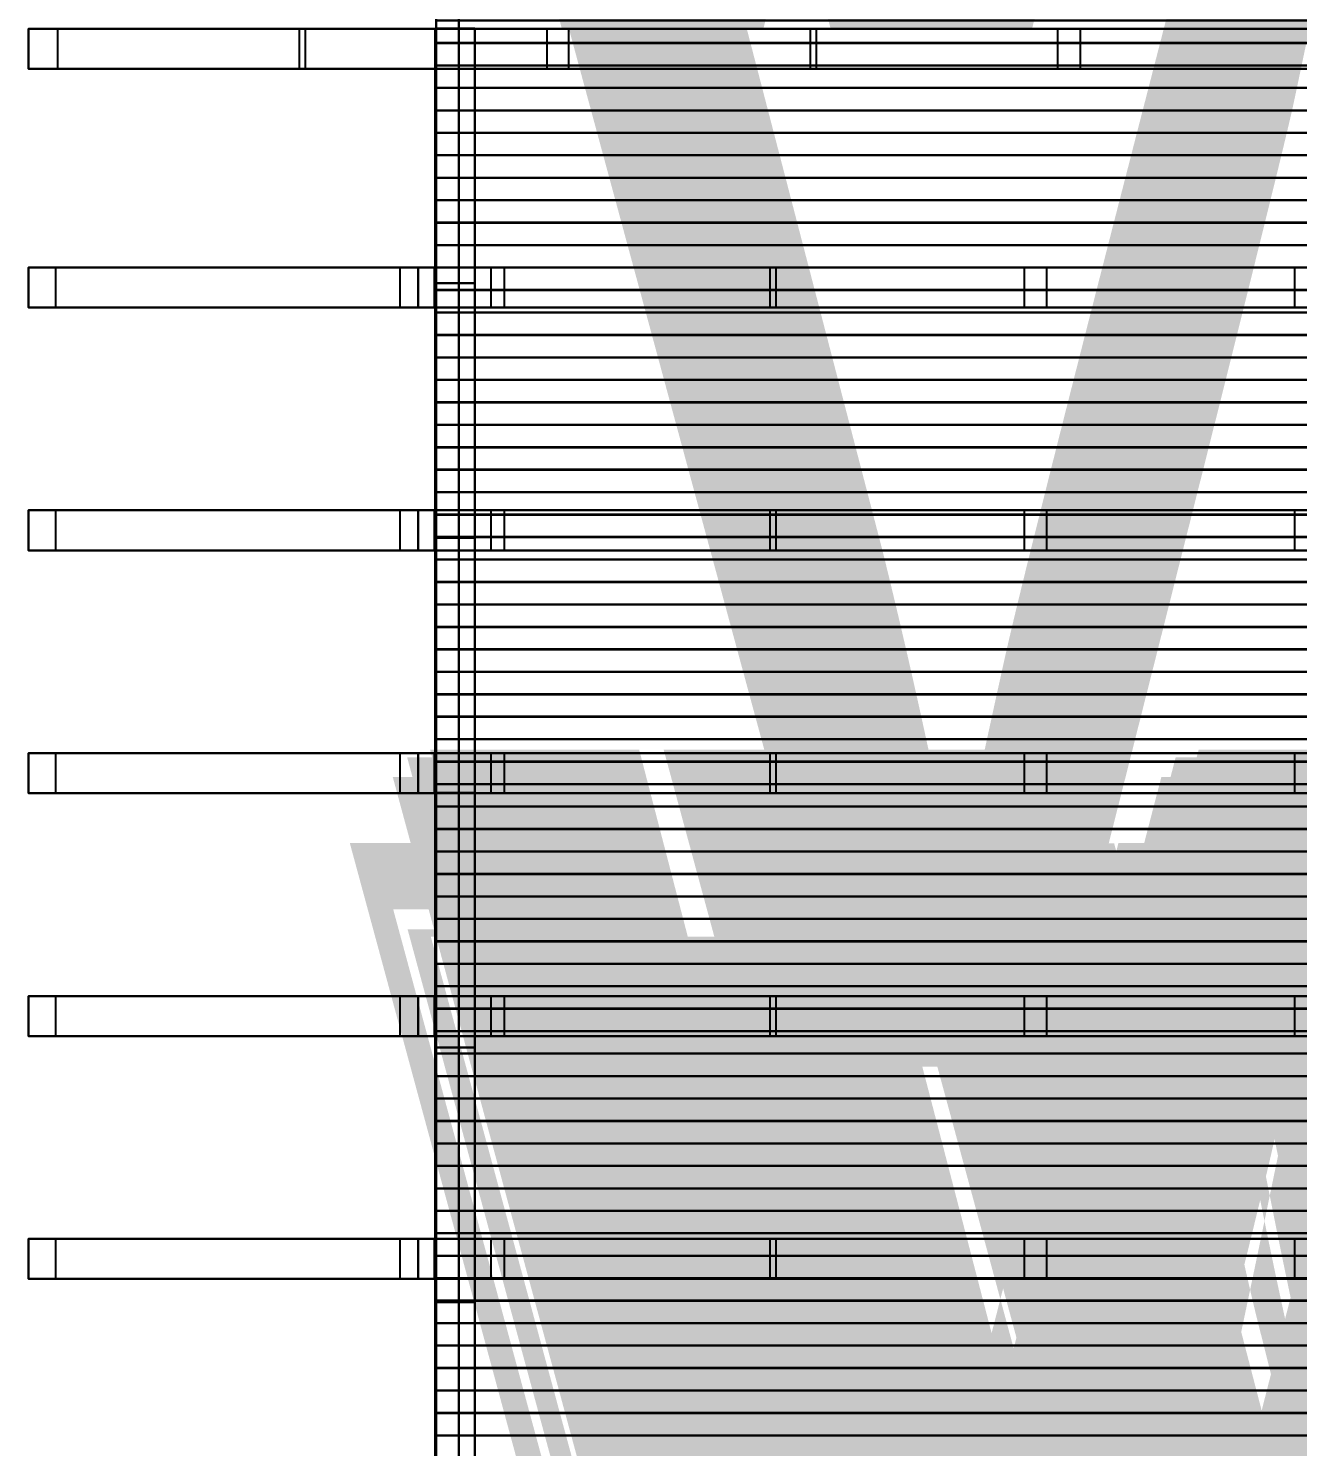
# Model space of a CAD drawing. Header units: inches. Extents: x 121 to 1265, y -33 to 627.
# Drawn here: x 200.5 to 312.8, y 93.7 to 219.2 of the extents above; entities that cross this region are included whole.
import ezdxf

# ---------------------------------------------------------------- set-up
doc = ezdxf.new("R2010")
doc.units = ezdxf.units.IN
doc.header["$MEASUREMENT"] = 0
for name, color, linetype in [('n1', 9, 'CONTINUOUS'), ('n5', 9, 'CONTINUOUS'), ('RT1', 7, 'CONTINUOUS'), ('W1', 5, 'CONTINUOUS')]:
    doc.layers.add(name, color=color, linetype=linetype)

msp = doc.modelspace()

# ---------------------------------------------------------------- linework, layer by layer
at = {"layer": 'n1'}
for points in [[(240.03, 219.17, 104), (240.03, 38.92, 104), (236.53, 38.92, 104), (236.53, 219.17, 104)], [(236.53, 38.92, 114), (236.53, 219.17, 114), (236.53, 219.17, 104), (236.53, 38.92, 104)], [(240.03, 38.92, 114), (240.03, 219.17, 114), (236.53, 219.17, 114), (236.53, 38.92, 114)], [(236.53, 219.17, 104), (236.53, 38.92, 104), (236.53, 38.92, 114), (236.53, 219.17, 114)], [(240.03, 219.17, 114), (240.03, 219.17, 104), (236.53, 219.17, 104), (236.53, 219.17, 114)], [(236.53, 209.17, 104), (236.53, 209.17, 114), (236.53, 219.17, 114), (236.53, 219.17, 104)], [(240.03, 219.17, 114), (240.03, 38.92, 114), (240.03, 38.92, 104), (240.03, 219.17, 104)], [(240.03, 38.92, 104), (240.03, 219.17, 104), (240.03, 219.17, 114), (240.03, 38.92, 114)], [(240.03, 209.17, 114), (240.03, 209.17, 104), (240.03, 219.17, 104), (240.03, 219.17, 114)]]:
    msp.add_3dface(points, dxfattribs=at)
at = {"layer": 'n5'}
for points in [[(236.62, 315.27, -6), (236.62, 39.04, -6), (236.62, 39.04), (236.62, 315.27)], [(238.62, 315.27, -6), (238.62, 39.04, -6), (236.62, 39.04, -6), (236.62, 315.27, -6)], [(238.62, 39.04), (238.62, 315.27), (236.62, 315.27), (236.62, 39.04)], [(407.22, 217.88, -6), (236.62, 217.88, -6), (236.62, 219.88, -6), (407.22, 219.88, -6)], [(236.62, 217.88), (407.22, 217.88), (407.22, 219.88), (236.62, 219.88)], [(407.22, 217.9, -6), (236.62, 217.9, -6), (236.62, 217.9), (407.22, 217.9)], [(407.22, 215.9, -6), (236.62, 215.9, -6), (236.62, 217.9, -6), (407.22, 217.9, -6)], [(236.62, 215.9), (407.22, 215.9), (407.22, 217.9), (236.62, 217.9)], [(407.22, 215.91, -6), (236.62, 215.91, -6), (236.62, 215.91), (407.22, 215.91)], [(407.22, 213.91, -6), (236.62, 213.91, -6), (236.62, 215.91, -6), (407.22, 215.91, -6)], [(236.62, 213.91), (407.22, 213.91), (407.22, 215.91), (236.62, 215.91)], [(407.22, 213.92, -6), (236.62, 213.92, -6), (236.62, 213.92), (407.22, 213.92)], [(407.22, 211.92, -6), (236.62, 211.92, -6), (236.62, 213.92, -6), (407.22, 213.92, -6)], [(236.62, 211.92), (407.22, 211.92), (407.22, 213.92), (236.62, 213.92)], [(407.22, 211.93, -6), (236.62, 211.93, -6), (236.62, 211.93), (407.22, 211.93)], [(407.22, 209.93, -6), (236.62, 209.93, -6), (236.62, 211.93, -6), (407.22, 211.93, -6)], [(236.62, 209.93), (407.22, 209.93), (407.22, 211.93), (236.62, 211.93)], [(407.22, 209.95, -6), (236.62, 209.95, -6), (236.62, 209.95), (407.22, 209.95)], [(407.22, 207.95, -6), (236.62, 207.95, -6), (236.62, 209.95, -6), (407.22, 209.95, -6)], [(236.62, 207.95), (407.22, 207.95), (407.22, 209.95), (236.62, 209.95)], [(407.22, 207.96, -6), (236.62, 207.96, -6), (236.62, 207.96), (407.22, 207.96)], [(407.22, 205.96, -6), (236.62, 205.96, -6), (236.62, 207.96, -6), (407.22, 207.96, -6)], [(236.62, 205.96), (407.22, 205.96), (407.22, 207.96), (236.62, 207.96)], [(407.22, 205.97, -6), (236.62, 205.97, -6), (236.62, 205.97), (407.22, 205.97)], [(407.22, 203.97, -6), (236.62, 203.97, -6), (236.62, 205.97, -6), (407.22, 205.97, -6)], [(236.62, 203.97), (407.22, 203.97), (407.22, 205.97), (236.62, 205.97)], [(407.22, 203.99, -6), (236.62, 203.98, -6), (236.62, 203.98), (407.22, 203.99)], [(407.22, 201.99, -6), (236.62, 201.98, -6), (236.62, 203.98, -6), (407.22, 203.99, -6)], [(236.62, 201.98), (407.22, 201.99), (407.22, 203.99), (236.62, 203.98)], [(407.22, 202, -6), (236.62, 202, -6), (236.62, 202), (407.22, 202)], [(407.22, 200, -6), (236.62, 200, -6), (236.62, 202, -6), (407.22, 202, -6)], [(236.62, 200), (407.22, 200), (407.22, 202), (236.62, 202)], [(407.22, 200.01, -6), (236.62, 200.01, -6), (236.62, 200.01), (407.22, 200.01)], [(407.22, 198.01, -6), (236.62, 198.01, -6), (236.62, 200.01, -6), (407.22, 200.01, -6)], [(236.62, 198.01), (407.22, 198.01), (407.22, 200.01), (236.62, 200.01)], [(407.22, 198.02, -6), (236.62, 198.02, -6), (236.62, 198.02), (407.22, 198.02)], [(407.22, 196.02, -6), (236.62, 196.02, -6), (236.62, 198.02, -6), (407.22, 198.02, -6)], [(236.62, 196.02), (407.22, 196.02), (407.22, 198.02), (236.62, 198.02)], [(407.22, 196.04, -6), (236.62, 196.04, -6), (236.62, 196.04), (407.22, 196.04)], [(407.22, 194.04, -6), (236.62, 194.04, -6), (236.62, 196.04, -6), (407.22, 196.04, -6)], [(236.62, 194.04), (407.22, 194.04), (407.22, 196.04), (236.62, 196.04)], [(407.22, 194.05, -6), (236.62, 194.05, -6), (236.62, 194.05), (407.22, 194.05)], [(407.22, 192.05, -6), (236.62, 192.05, -6), (236.62, 194.05, -6), (407.22, 194.05, -6)], [(236.62, 192.05), (407.22, 192.05), (407.22, 194.05), (236.62, 194.05)], [(407.22, 192.06, -6), (236.62, 192.06, -6), (236.62, 192.06), (407.22, 192.06)], [(407.22, 190.06, -6), (236.62, 190.06, -6), (236.62, 192.06, -6), (407.22, 192.06, -6)], [(236.62, 190.06), (407.22, 190.06), (407.22, 192.06), (236.62, 192.06)], [(407.22, 190.07, -6), (236.62, 190.07, -6), (236.62, 190.07), (407.22, 190.07)], [(407.22, 188.07, -6), (236.62, 188.07, -6), (236.62, 190.07, -6), (407.22, 190.07, -6)], [(236.62, 188.07), (407.22, 188.07), (407.22, 190.07), (236.62, 190.07)], [(407.22, 188.09, -6), (236.62, 188.09, -6), (236.62, 188.09), (407.22, 188.09)], [(407.22, 186.09, -6), (236.62, 186.09, -6), (236.62, 188.09, -6), (407.22, 188.09, -6)], [(236.62, 186.09), (407.22, 186.09), (407.22, 188.09), (236.62, 188.09)], [(407.22, 186.1, -6), (236.62, 186.1, -6), (236.62, 186.1), (407.22, 186.1)], [(407.22, 184.1, -6), (236.62, 184.1, -6), (236.62, 186.1, -6), (407.22, 186.1, -6)], [(236.62, 184.1), (407.22, 184.1), (407.22, 186.1), (236.62, 186.1)], [(407.22, 184.11, -6), (236.62, 184.11, -6), (236.62, 184.11), (407.22, 184.11)], [(407.22, 182.11, -6), (236.62, 182.11, -6), (236.62, 184.11, -6), (407.22, 184.11, -6)], [(236.62, 182.11), (407.22, 182.11), (407.22, 184.11), (236.62, 184.11)], [(407.22, 182.13, -6), (236.62, 182.12, -6), (236.62, 182.12), (407.22, 182.13)], [(407.22, 180.13, -6), (236.62, 180.12, -6), (236.62, 182.12, -6), (407.22, 182.13, -6)], [(236.62, 180.12), (407.22, 180.13), (407.22, 182.13), (236.62, 182.12)], [(407.22, 180.14, -6), (236.62, 180.14, -6), (236.62, 180.14), (407.22, 180.14)], [(407.22, 178.14, -6), (236.62, 178.14, -6), (236.62, 180.14, -6), (407.22, 180.14, -6)], [(236.62, 178.14), (407.22, 178.14), (407.22, 180.14), (236.62, 180.14)], [(407.22, 178.15, -6), (236.62, 178.15, -6), (236.62, 178.15), (407.22, 178.15)], [(407.22, 176.15, -6), (236.62, 176.15, -6), (236.62, 178.15, -6), (407.22, 178.15, -6)], [(236.62, 176.15), (407.22, 176.15), (407.22, 178.15), (236.62, 178.15)], [(407.22, 176.16, -6), (236.62, 176.16, -6), (236.62, 176.16), (407.22, 176.16)], [(407.22, 174.16, -6), (236.62, 174.16, -6), (236.62, 176.16, -6), (407.22, 176.16, -6)], [(236.62, 174.16), (407.22, 174.16), (407.22, 176.16), (236.62, 176.16)], [(407.22, 174.18, -6), (236.62, 174.18, -6), (236.62, 174.18), (407.22, 174.18)], [(407.22, 172.18, -6), (236.62, 172.18, -6), (236.62, 174.18, -6), (407.22, 174.18, -6)], [(236.62, 172.18), (407.22, 172.18), (407.22, 174.18), (236.62, 174.18)], [(407.22, 172.19, -6), (236.62, 172.19, -6), (236.62, 172.19), (407.22, 172.19)], [(407.22, 170.19, -6), (236.62, 170.19, -6), (236.62, 172.19, -6), (407.22, 172.19, -6)], [(236.62, 170.19), (407.22, 170.19), (407.22, 172.19), (236.62, 172.19)], [(407.22, 170.2, -6), (236.62, 170.2, -6), (236.62, 170.2), (407.22, 170.2)], [(407.22, 168.2, -6), (236.62, 168.2, -6), (236.62, 170.2, -6), (407.22, 170.2, -6)], [(236.62, 168.2), (407.22, 168.2), (407.22, 170.2), (236.62, 170.2)], [(407.22, 168.21, -6), (236.62, 168.21, -6), (236.62, 168.21), (407.22, 168.21)], [(407.22, 166.21, -6), (236.62, 166.21, -6), (236.62, 168.21, -6), (407.22, 168.21, -6)], [(236.62, 166.21), (407.22, 166.21), (407.22, 168.21), (236.62, 168.21)], [(407.22, 166.23, -6), (236.62, 166.23, -6), (236.62, 166.23), (407.22, 166.23)], [(407.22, 164.23, -6), (236.62, 164.23, -6), (236.62, 166.23, -6), (407.22, 166.23, -6)], [(236.62, 164.23), (407.22, 164.23), (407.22, 166.23), (236.62, 166.23)], [(407.22, 164.24, -6), (236.62, 164.24, -6), (236.62, 164.24), (407.22, 164.24)], [(407.22, 162.24, -6), (236.62, 162.24, -6), (236.62, 164.24, -6), (407.22, 164.24, -6)], [(236.62, 162.24), (407.22, 162.24), (407.22, 164.24), (236.62, 164.24)], [(407.22, 162.25, -6), (236.62, 162.25, -6), (236.62, 162.25), (407.22, 162.25)], [(407.22, 160.25, -6), (236.62, 160.25, -6), (236.62, 162.25, -6), (407.22, 162.25, -6)], [(236.62, 160.25), (407.22, 160.25), (407.22, 162.25), (236.62, 162.25)], [(407.22, 160.27, -6), (236.62, 160.26, -6), (236.62, 160.26), (407.22, 160.27)], [(407.22, 158.27, -6), (236.62, 158.26, -6), (236.62, 160.26, -6), (407.22, 160.27, -6)], [(236.62, 158.26), (407.22, 158.27), (407.22, 160.27), (236.62, 160.26)], [(407.22, 158.28, -6), (236.62, 158.28, -6), (236.62, 158.28), (407.22, 158.28)], [(407.22, 156.28, -6), (236.62, 156.28, -6), (236.62, 158.28, -6), (407.22, 158.28, -6)], [(236.62, 156.28), (407.22, 156.28), (407.22, 158.28), (236.62, 158.28)], [(407.22, 156.29, -6), (236.62, 156.29, -6), (236.62, 156.29), (407.22, 156.29)], [(407.22, 154.29, -6), (236.62, 154.29, -6), (236.62, 156.29, -6), (407.22, 156.29, -6)], [(236.62, 154.29), (407.22, 154.29), (407.22, 156.29), (236.62, 156.29)], [(407.22, 154.3, -6), (236.62, 154.3, -6), (236.62, 154.3), (407.22, 154.3)], [(407.22, 152.3, -6), (236.62, 152.3, -6), (236.62, 154.3, -6), (407.22, 154.3, -6)], [(236.62, 152.3), (407.22, 152.3), (407.22, 154.3), (236.62, 154.3)], [(407.22, 152.32, -6), (236.62, 152.32, -6), (236.62, 152.32), (407.22, 152.32)], [(407.22, 150.32, -6), (236.62, 150.32, -6), (236.62, 152.32, -6), (407.22, 152.32, -6)], [(236.62, 150.32), (407.22, 150.32), (407.22, 152.32), (236.62, 152.32)], [(407.22, 150.33, -6), (236.62, 150.33, -6), (236.62, 150.33), (407.22, 150.33)], [(407.22, 148.33, -6), (236.62, 148.33, -6), (236.62, 150.33, -6), (407.22, 150.33, -6)], [(236.62, 148.33), (407.22, 148.33), (407.22, 150.33), (236.62, 150.33)], [(407.22, 148.34, -6), (236.62, 148.34, -6), (236.62, 148.34), (407.22, 148.34)], [(407.22, 146.34, -6), (236.62, 146.34, -6), (236.62, 148.34, -6), (407.22, 148.34, -6)], [(236.62, 146.34), (407.22, 146.34), (407.22, 148.34), (236.62, 148.34)], [(407.22, 146.35, -6), (236.62, 146.35, -6), (236.62, 146.35), (407.22, 146.35)], [(407.22, 144.35, -6), (236.62, 144.35, -6), (236.62, 146.35, -6), (407.22, 146.35, -6)], [(236.62, 144.35), (407.22, 144.35), (407.22, 146.35), (236.62, 146.35)], [(407.22, 144.37, -6), (236.62, 144.37, -6), (236.62, 144.37), (407.22, 144.37)], [(407.22, 142.37, -6), (236.62, 142.37, -6), (236.62, 144.37, -6), (407.22, 144.37, -6)], [(236.62, 142.37), (407.22, 142.37), (407.22, 144.37), (236.62, 144.37)], [(407.22, 142.38, -6), (236.62, 142.38, -6), (236.62, 142.38), (407.22, 142.38)], [(407.22, 140.38, -6), (236.62, 140.38, -6), (236.62, 142.38, -6), (407.22, 142.38, -6)], [(236.62, 140.38), (407.22, 140.38), (407.22, 142.38), (236.62, 142.38)], [(407.22, 140.39, -6), (236.62, 140.39, -6), (236.62, 140.39), (407.22, 140.39)], [(407.22, 138.39, -6), (236.62, 138.39, -6), (236.62, 140.39, -6), (407.22, 140.39, -6)], [(236.62, 138.39), (407.22, 138.39), (407.22, 140.39), (236.62, 140.39)], [(407.22, 138.41, -6), (236.62, 138.4, -6), (236.62, 138.4), (407.22, 138.41)], [(407.22, 136.41, -6), (236.62, 136.4, -6), (236.62, 138.4, -6), (407.22, 138.41, -6)], [(236.62, 136.4), (407.22, 136.41), (407.22, 138.41), (236.62, 138.4)], [(407.22, 136.42, -6), (236.62, 136.42, -6), (236.62, 136.42), (407.22, 136.42)], [(407.22, 134.42, -6), (236.62, 134.42, -6), (236.62, 136.42, -6), (407.22, 136.42, -6)], [(236.62, 134.42), (407.22, 134.42), (407.22, 136.42), (236.62, 136.42)], [(407.22, 134.43, -6), (236.62, 134.43, -6), (236.62, 134.43), (407.22, 134.43)], [(407.22, 132.43, -6), (236.62, 132.43, -6), (236.62, 134.43, -6), (407.22, 134.43, -6)], [(236.62, 132.43), (407.22, 132.43), (407.22, 134.43), (236.62, 134.43)], [(407.22, 132.44, -6), (236.62, 132.44, -6), (236.62, 132.44), (407.22, 132.44)], [(407.22, 130.44, -6), (236.62, 130.44, -6), (236.62, 132.44, -6), (407.22, 132.44, -6)], [(236.62, 130.44), (407.22, 130.44), (407.22, 132.44), (236.62, 132.44)], [(407.22, 130.46, -6), (236.62, 130.46, -6), (236.62, 130.46), (407.22, 130.46)], [(407.22, 128.46, -6), (236.62, 128.46, -6), (236.62, 130.46, -6), (407.22, 130.46, -6)], [(236.62, 128.46), (407.22, 128.46), (407.22, 130.46), (236.62, 130.46)], [(407.22, 128.47, -6), (236.62, 128.47, -6), (236.62, 128.47), (407.22, 128.47)], [(407.22, 126.47, -6), (236.62, 126.47, -6), (236.62, 128.47, -6), (407.22, 128.47, -6)], [(236.62, 126.47), (407.22, 126.47), (407.22, 128.47), (236.62, 128.47)], [(407.22, 126.48, -6), (236.62, 126.48, -6), (236.62, 126.48), (407.22, 126.48)], [(407.22, 124.48, -6), (236.62, 124.48, -6), (236.62, 126.48, -6), (407.22, 126.48, -6)], [(236.62, 124.48), (407.22, 124.48), (407.22, 126.48), (236.62, 126.48)], [(407.22, 124.49, -6), (236.62, 124.49, -6), (236.62, 124.49), (407.22, 124.49)], [(407.22, 122.49, -6), (236.62, 122.49, -6), (236.62, 124.49, -6), (407.22, 124.49, -6)], [(236.62, 122.49), (407.22, 122.49), (407.22, 124.49), (236.62, 124.49)], [(407.22, 122.51, -6), (236.62, 122.51, -6), (236.62, 122.51), (407.22, 122.51)], [(407.22, 120.51, -6), (236.62, 120.51, -6), (236.62, 122.51, -6), (407.22, 122.51, -6)], [(236.62, 120.51), (407.22, 120.51), (407.22, 122.51), (236.62, 122.51)], [(407.22, 120.52, -6), (236.62, 120.52, -6), (236.62, 120.52), (407.22, 120.52)], [(407.22, 118.52, -6), (236.62, 118.52, -6), (236.62, 120.52, -6), (407.22, 120.52, -6)], [(236.62, 118.52), (407.22, 118.52), (407.22, 120.52), (236.62, 120.52)], [(407.22, 118.53, -6), (236.62, 118.53, -6), (236.62, 118.53), (407.22, 118.53)], [(407.22, 116.53, -6), (236.62, 116.53, -6), (236.62, 118.53, -6), (407.22, 118.53, -6)], [(236.62, 116.53), (407.22, 116.53), (407.22, 118.53), (236.62, 118.53)], [(407.22, 116.55, -6), (236.62, 116.54, -6), (236.62, 116.54), (407.22, 116.55)], [(407.22, 114.55, -6), (236.62, 114.54, -6), (236.62, 116.54, -6), (407.22, 116.55, -6)], [(236.62, 114.54), (407.22, 114.55), (407.22, 116.55), (236.62, 116.54)], [(407.22, 114.56, -6), (236.62, 114.56, -6), (236.62, 114.56), (407.22, 114.56)], [(407.22, 112.56, -6), (236.62, 112.56, -6), (236.62, 114.56, -6), (407.22, 114.56, -6)], [(236.62, 112.56), (407.22, 112.56), (407.22, 114.56), (236.62, 114.56)], [(407.22, 112.57, -6), (236.62, 112.57, -6), (236.62, 112.57), (407.22, 112.57)], [(407.22, 110.57, -6), (236.62, 110.57, -6), (236.62, 112.57, -6), (407.22, 112.57, -6)], [(236.62, 110.57), (407.22, 110.57), (407.22, 112.57), (236.62, 112.57)], [(407.22, 110.58, -6), (236.62, 110.58, -6), (236.62, 110.58), (407.22, 110.58)], [(407.22, 108.58, -6), (236.62, 108.58, -6), (236.62, 110.58, -6), (407.22, 110.58, -6)], [(236.62, 108.58), (407.22, 108.58), (407.22, 110.58), (236.62, 110.58)], [(407.22, 108.6, -6), (236.62, 108.6, -6), (236.62, 108.6), (407.22, 108.6)], [(407.22, 106.6, -6), (236.62, 106.6, -6), (236.62, 108.6, -6), (407.22, 108.6, -6)], [(236.62, 106.6), (407.22, 106.6), (407.22, 108.6), (236.62, 108.6)], [(407.22, 106.61, -6), (236.62, 106.61, -6), (236.62, 106.61), (407.22, 106.61)], [(407.22, 104.61, -6), (236.62, 104.61, -6), (236.62, 106.61, -6), (407.22, 106.61, -6)], [(236.62, 104.61), (407.22, 104.61), (407.22, 106.61), (236.62, 106.61)], [(407.22, 104.62, -6), (236.62, 104.62, -6), (236.62, 104.62), (407.22, 104.62)], [(407.22, 102.62, -6), (236.62, 102.62, -6), (236.62, 104.62, -6), (407.22, 104.62, -6)], [(236.62, 102.62), (407.22, 102.62), (407.22, 104.62), (236.62, 104.62)], [(407.22, 102.63, -6), (236.62, 102.63, -6), (236.62, 102.63), (407.22, 102.63)], [(407.22, 100.63, -6), (236.62, 100.63, -6), (236.62, 102.63, -6), (407.22, 102.63, -6)], [(236.62, 100.63), (407.22, 100.63), (407.22, 102.63), (236.62, 102.63)], [(407.22, 100.65, -6), (236.62, 100.65, -6), (236.62, 100.65), (407.22, 100.65)], [(407.22, 98.65, -6), (236.62, 98.65, -6), (236.62, 100.65, -6), (407.22, 100.65, -6)], [(236.62, 98.65), (407.22, 98.65), (407.22, 100.65), (236.62, 100.65)], [(407.22, 98.66, -6), (236.62, 98.66, -6), (236.62, 98.66), (407.22, 98.66)], [(407.22, 96.66, -6), (236.62, 96.66, -6), (236.62, 98.66, -6), (407.22, 98.66, -6)], [(236.62, 96.66), (407.22, 96.66), (407.22, 98.66), (236.62, 98.66)], [(407.22, 96.67, -6), (236.62, 96.67, -6), (236.62, 96.67), (407.22, 96.67)], [(407.22, 94.67, -6), (236.62, 94.67, -6), (236.62, 96.67, -6), (407.22, 96.67, -6)], [(236.62, 94.67), (407.22, 94.67), (407.22, 96.67), (236.62, 96.67)], [(407.22, 94.69, -6), (236.62, 94.68, -6), (236.62, 94.68), (407.22, 94.69)], [(407.22, 92.69, -6), (236.62, 92.68, -6), (236.62, 94.68, -6), (407.22, 94.69, -6)], [(236.62, 92.68), (407.22, 92.69), (407.22, 94.69), (236.62, 94.68)]]:
    msp.add_3dface(points, dxfattribs=at)
at = {"layer": 'RT1'}
for points in [[(200.53, 215.61, 120.22), (407.29, 215.61, 123.83), (407.29, 219.15, 123.83), (200.53, 219.15, 120.22)], [(200.53, 219.15, 120.22), (407.29, 219.15, 123.83), (407.31, 219.15, 122.37), (200.56, 219.15, 118.76)], [(200.53, 219.15, 108), (407.29, 219.15, 108), (407.29, 215.61, 108), (200.53, 215.61, 108)], [(200.53, 219.15, 108), (200.53, 219.15, 109.46), (407.29, 219.15, 109.46), (407.29, 219.15, 108)], [(200.53, 215.61, 108.04), (200.53, 215.61, 120.22), (200.53, 219.15, 120.22), (200.53, 219.15, 108.04)], [(200.53, 219.15, 108.04), (200.53, 219.15, 120.22), (201.99, 219.15, 120.22), (201.99, 219.15, 108.04)], [(203.11, 219.15, 120.29), (224.51, 219.15, 109.3), (223.84, 219.15, 108.01), (202.44, 219.15, 118.99)], [(203.11, 215.61, 120.29), (224.51, 215.61, 109.3), (224.51, 219.15, 109.3), (203.11, 219.15, 120.29)], [(225.02, 215.61, 109.29), (246.45, 215.61, 121.05), (246.45, 219.15, 121.05), (225.02, 219.15, 109.29)], [(225.02, 219.15, 109.29), (246.45, 219.15, 121.05), (247.15, 219.15, 119.77), (225.72, 219.15, 108.01)], [(248.33, 219.15, 121.07), (269.73, 219.15, 109.28), (269.03, 219.15, 108.01), (247.63, 219.15, 119.8)], [(248.33, 215.61, 121.07), (269.73, 215.61, 109.28), (269.73, 219.15, 109.28), (248.33, 219.15, 121.07)], [(270.24, 215.61, 109.27), (291.64, 215.61, 121.83), (291.64, 219.15, 121.83), (270.24, 219.15, 109.27)], [(270.24, 219.15, 109.27), (291.64, 219.15, 121.83), (292.38, 219.15, 120.57), (270.98, 219.15, 108.01)], [(293.59, 219.15, 121.85), (314.96, 219.15, 109.26), (314.22, 219.15, 108.01), (292.85, 219.15, 120.6)], [(293.59, 215.61, 121.85), (314.96, 215.61, 109.26), (314.96, 219.15, 109.26), (293.59, 219.15, 121.85)], [(200.53, 215.61, 120.22), (200.56, 215.61, 118.76), (407.31, 215.61, 122.37), (407.29, 215.61, 123.83)], [(200.53, 215.61, 108), (407.29, 215.61, 108), (407.29, 215.61, 109.46), (200.53, 215.61, 109.46)], [(200.53, 215.61, 108.04), (201.99, 215.61, 108.04), (201.99, 215.61, 120.22), (200.53, 215.61, 120.22)], [(203.11, 215.61, 120.29), (202.44, 215.61, 118.99), (223.84, 215.61, 108.01), (224.51, 215.61, 109.3)], [(225.02, 215.61, 109.29), (225.72, 215.61, 108.01), (247.15, 215.61, 119.77), (246.45, 215.61, 121.05)], [(248.33, 215.61, 121.07), (247.63, 215.61, 119.8), (269.03, 215.61, 108.01), (269.73, 215.61, 109.28)], [(270.24, 215.61, 109.27), (270.98, 215.61, 108.01), (292.38, 215.61, 120.57), (291.64, 215.61, 121.83)], [(293.59, 215.61, 121.85), (292.85, 215.61, 120.6), (314.22, 215.61, 108.01), (314.96, 215.61, 109.26)], [(200.53, 194.48, 120.22), (407.29, 194.48, 123.83), (407.29, 198.02, 123.83), (200.53, 198.02, 120.22)], [(200.53, 198.02, 120.22), (407.29, 198.02, 123.83), (407.31, 198.02, 122.37), (200.56, 198.02, 118.76)], [(200.53, 198.02, 108), (236.45, 198.02, 108), (236.45, 194.48, 108), (200.53, 194.48, 108)], [(200.53, 198.02, 108), (200.53, 198.02, 109.46), (236.45, 198.02, 109.46), (236.45, 198.02, 108)], [(200.53, 194.48, 108.04), (200.53, 194.48, 120.22), (200.53, 198.02, 120.22), (200.53, 198.02, 108.04)], [(200.53, 198.02, 108.04), (200.53, 198.02, 120.22), (201.99, 198.02, 120.22), (201.99, 198.02, 108.04)], [(202.94, 198.02, 120.3), (233.43, 198.02, 109.37), (232.94, 198.02, 108), (202.45, 198.02, 118.93)], [(202.94, 194.48, 120.3), (233.43, 194.48, 109.37), (233.43, 198.02, 109.37), (202.94, 198.02, 120.3)], [(235.03, 194.48, 115.63), (241.47, 194.48, 115.63), (241.47, 198.02, 115.63), (235.03, 198.02, 115.63)], [(235.03, 198.02, 115.63), (241.47, 198.02, 115.63), (241.47, 198.02, 114.17), (235.03, 198.02, 114.17)], [(235.03, 198.02, 120.81), (235.03, 198.02, 108.04), (235.03, 194.48, 108.04), (235.03, 194.48, 120.81)], [(235.03, 198.02, 120.81), (236.49, 198.02, 120.81), (236.49, 198.02, 108.04), (235.03, 198.02, 108.04)], [(240.03, 198.02, 120.91), (240.03, 198.02, 108.04), (240.03, 194.48, 108.04), (240.03, 194.48, 120.91)], [(240.03, 198.02, 120.91), (241.49, 198.02, 120.91), (241.49, 198.02, 108.04), (240.03, 198.02, 108.04)], [(240.07, 198.02, 108), (407.29, 198.02, 108), (407.29, 194.48, 108), (240.07, 194.48, 108)], [(240.07, 198.02, 108), (240.07, 198.02, 109.46), (407.29, 198.02, 109.46), (407.29, 198.02, 108)], [(242.63, 198.02, 120.97), (266.17, 198.02, 109.31), (265.52, 198.02, 108), (241.98, 198.02, 119.67)], [(242.63, 194.48, 120.97), (266.17, 194.48, 109.31), (266.17, 198.02, 109.31), (242.63, 198.02, 120.97)], [(266.67, 194.48, 109.28), (288.69, 194.48, 121.78), (288.69, 198.02, 121.78), (266.67, 198.02, 109.28)], [(266.67, 198.02, 109.28), (288.69, 198.02, 121.78), (289.41, 198.02, 120.51), (267.39, 198.02, 108.01)], [(290.61, 198.02, 121.81), (312.59, 198.02, 109.27), (311.87, 198.02, 108.01), (289.89, 198.02, 120.54)], [(290.61, 194.48, 121.81), (312.59, 194.48, 109.27), (312.59, 198.02, 109.27), (290.61, 198.02, 121.81)], [(200.53, 194.48, 120.22), (200.56, 194.48, 118.76), (407.31, 194.48, 122.37), (407.29, 194.48, 123.83)], [(200.53, 194.48, 108), (236.45, 194.48, 108), (236.45, 194.48, 109.46), (200.53, 194.48, 109.46)], [(200.53, 194.48, 108.04), (201.99, 194.48, 108.04), (201.99, 194.48, 120.22), (200.53, 194.48, 120.22)], [(202.94, 194.48, 120.3), (202.45, 194.48, 118.93), (232.94, 194.48, 108), (233.43, 194.48, 109.37)], [(235.03, 194.48, 115.63), (235.03, 194.48, 114.17), (241.47, 194.48, 114.17), (241.47, 194.48, 115.63)], [(235.03, 194.48, 120.81), (235.03, 194.48, 108.04), (236.49, 194.48, 108.04), (236.49, 194.48, 120.81)], [(240.03, 194.48, 120.91), (240.03, 194.48, 108.04), (241.49, 194.48, 108.04), (241.49, 194.48, 120.91)], [(240.07, 194.48, 108), (407.29, 194.48, 108), (407.29, 194.48, 109.46), (240.07, 194.48, 109.46)], [(242.63, 194.48, 120.97), (241.98, 194.48, 119.67), (265.52, 194.48, 108), (266.17, 194.48, 109.31)], [(266.67, 194.48, 109.28), (267.39, 194.48, 108.01), (289.41, 194.48, 120.51), (288.69, 194.48, 121.78)], [(290.61, 194.48, 121.81), (289.89, 194.48, 120.54), (311.87, 194.48, 108.01), (312.59, 194.48, 109.27)], [(200.53, 172.99, 120.22), (407.29, 172.99, 123.83), (407.29, 176.54, 123.83), (200.53, 176.54, 120.22)], [(200.53, 176.54, 120.22), (407.29, 176.54, 123.83), (407.31, 176.54, 122.37), (200.56, 176.54, 118.76)], [(200.53, 176.54, 108), (236.45, 176.54, 108), (236.45, 172.99, 108), (200.53, 172.99, 108)], [(200.53, 176.54, 108), (200.53, 176.54, 109.46), (236.45, 176.54, 109.46), (236.45, 176.54, 108)], [(200.53, 172.99, 108.04), (200.53, 172.99, 120.22), (200.53, 176.54, 120.22), (200.53, 176.54, 108.04)], [(200.53, 176.54, 108.04), (200.53, 176.54, 120.22), (201.99, 176.54, 120.22), (201.99, 176.54, 108.04)], [(202.94, 176.54, 120.3), (233.43, 176.54, 109.37), (232.94, 176.54, 108), (202.45, 176.54, 118.93)], [(202.94, 172.99, 120.3), (233.43, 172.99, 109.37), (233.43, 176.54, 109.37), (202.94, 176.54, 120.3)], [(235.03, 172.99, 115.63), (241.47, 172.99, 115.63), (241.47, 176.54, 115.63), (235.03, 176.54, 115.63)], [(235.03, 176.54, 115.63), (241.47, 176.54, 115.63), (241.47, 176.54, 114.17), (235.03, 176.54, 114.17)], [(235.03, 176.54, 120.81), (235.03, 176.54, 108.04), (235.03, 172.99, 108.04), (235.03, 172.99, 120.81)], [(235.03, 176.54, 120.81), (236.49, 176.54, 120.81), (236.49, 176.54, 108.04), (235.03, 176.54, 108.04)], [(240.03, 176.54, 120.91), (240.03, 176.54, 108.04), (240.03, 172.99, 108.04), (240.03, 172.99, 120.91)], [(240.03, 176.54, 120.91), (241.49, 176.54, 120.91), (241.49, 176.54, 108.04), (240.03, 176.54, 108.04)], [(240.07, 176.54, 108), (407.29, 176.54, 108), (407.29, 172.99, 108), (240.07, 172.99, 108)], [(240.07, 176.54, 108), (240.07, 176.54, 109.46), (407.29, 176.54, 109.46), (407.29, 176.54, 108)], [(242.63, 176.54, 120.97), (266.17, 176.54, 109.31), (265.52, 176.54, 108), (241.98, 176.54, 119.67)], [(242.63, 172.99, 120.97), (266.17, 172.99, 109.31), (266.17, 176.54, 109.31), (242.63, 176.54, 120.97)], [(266.67, 172.99, 109.28), (288.69, 172.99, 121.78), (288.69, 176.54, 121.78), (266.67, 176.54, 109.28)], [(266.67, 176.54, 109.28), (288.69, 176.54, 121.78), (289.41, 176.54, 120.51), (267.39, 176.54, 108.01)], [(290.61, 176.54, 121.81), (312.59, 176.54, 109.27), (311.87, 176.54, 108.01), (289.89, 176.54, 120.54)], [(290.61, 172.99, 121.81), (312.59, 172.99, 109.27), (312.59, 176.54, 109.27), (290.61, 176.54, 121.81)], [(200.53, 172.99, 120.22), (200.56, 172.99, 118.76), (407.31, 172.99, 122.37), (407.29, 172.99, 123.83)], [(200.53, 172.99, 108), (236.45, 172.99, 108), (236.45, 172.99, 109.46), (200.53, 172.99, 109.46)], [(200.53, 172.99, 108.04), (201.99, 172.99, 108.04), (201.99, 172.99, 120.22), (200.53, 172.99, 120.22)], [(202.94, 172.99, 120.3), (202.45, 172.99, 118.93), (232.94, 172.99, 108), (233.43, 172.99, 109.37)], [(235.03, 172.99, 115.63), (235.03, 172.99, 114.17), (241.47, 172.99, 114.17), (241.47, 172.99, 115.63)], [(235.03, 172.99, 120.81), (235.03, 172.99, 108.04), (236.49, 172.99, 108.04), (236.49, 172.99, 120.81)], [(240.03, 172.99, 120.91), (240.03, 172.99, 108.04), (241.49, 172.99, 108.04), (241.49, 172.99, 120.91)], [(240.07, 172.99, 108), (407.29, 172.99, 108), (407.29, 172.99, 109.46), (240.07, 172.99, 109.46)], [(242.63, 172.99, 120.97), (241.98, 172.99, 119.67), (265.52, 172.99, 108), (266.17, 172.99, 109.31)], [(266.67, 172.99, 109.28), (267.39, 172.99, 108.01), (289.41, 172.99, 120.51), (288.69, 172.99, 121.78)], [(290.61, 172.99, 121.81), (289.89, 172.99, 120.54), (311.87, 172.99, 108.01), (312.59, 172.99, 109.27)], [(200.53, 151.51, 120.22), (407.29, 151.51, 123.83), (407.29, 155.05, 123.83), (200.53, 155.05, 120.22)], [(200.53, 155.05, 120.22), (407.29, 155.05, 123.83), (407.31, 155.05, 122.37), (200.56, 155.05, 118.76)], [(200.53, 155.05, 108), (236.45, 155.05, 108), (236.45, 151.51, 108), (200.53, 151.51, 108)], [(200.53, 155.05, 108), (200.53, 155.05, 109.46), (236.45, 155.05, 109.46), (236.45, 155.05, 108)], [(200.53, 151.51, 108.04), (200.53, 151.51, 120.22), (200.53, 155.05, 120.22), (200.53, 155.05, 108.04)], [(200.53, 155.05, 108.04), (200.53, 155.05, 120.22), (201.99, 155.05, 120.22), (201.99, 155.05, 108.04)], [(202.94, 155.05, 120.3), (233.43, 155.05, 109.37), (232.94, 155.05, 108), (202.45, 155.05, 118.93)], [(202.94, 151.51, 120.3), (233.43, 151.51, 109.37), (233.43, 155.05, 109.37), (202.94, 155.05, 120.3)], [(235.03, 151.51, 115.63), (241.47, 151.51, 115.63), (241.47, 155.05, 115.63), (235.03, 155.05, 115.63)], [(235.03, 155.05, 115.63), (241.47, 155.05, 115.63), (241.47, 155.05, 114.17), (235.03, 155.05, 114.17)], [(235.03, 155.05, 120.81), (235.03, 155.05, 108.04), (235.03, 151.51, 108.04), (235.03, 151.51, 120.81)], [(235.03, 155.05, 120.81), (236.49, 155.05, 120.81), (236.49, 155.05, 108.04), (235.03, 155.05, 108.04)], [(240.03, 155.05, 120.91), (240.03, 155.05, 108.04), (240.03, 151.51, 108.04), (240.03, 151.51, 120.91)], [(240.03, 155.05, 120.91), (241.49, 155.05, 120.91), (241.49, 155.05, 108.04), (240.03, 155.05, 108.04)], [(240.07, 155.05, 108), (407.29, 155.05, 108), (407.29, 151.51, 108), (240.07, 151.51, 108)], [(240.07, 155.05, 108), (240.07, 155.05, 109.46), (407.29, 155.05, 109.46), (407.29, 155.05, 108)], [(242.63, 155.05, 120.97), (266.17, 155.05, 109.31), (265.52, 155.05, 108), (241.98, 155.05, 119.67)], [(242.63, 151.51, 120.97), (266.17, 151.51, 109.31), (266.17, 155.05, 109.31), (242.63, 155.05, 120.97)], [(266.67, 151.51, 109.28), (288.69, 151.51, 121.78), (288.69, 155.05, 121.78), (266.67, 155.05, 109.28)], [(266.67, 155.05, 109.28), (288.69, 155.05, 121.78), (289.41, 155.05, 120.51), (267.39, 155.05, 108.01)], [(290.61, 155.05, 121.81), (312.59, 155.05, 109.27), (311.87, 155.05, 108.01), (289.89, 155.05, 120.54)], [(290.61, 151.51, 121.81), (312.59, 151.51, 109.27), (312.59, 155.05, 109.27), (290.61, 155.05, 121.81)], [(200.53, 151.51, 120.22), (200.56, 151.51, 118.76), (407.31, 151.51, 122.37), (407.29, 151.51, 123.83)], [(200.53, 151.51, 108), (236.45, 151.51, 108), (236.45, 151.51, 109.46), (200.53, 151.51, 109.46)], [(200.53, 151.51, 108.04), (201.99, 151.51, 108.04), (201.99, 151.51, 120.22), (200.53, 151.51, 120.22)], [(202.94, 151.51, 120.3), (202.45, 151.51, 118.93), (232.94, 151.51, 108), (233.43, 151.51, 109.37)], [(235.03, 151.51, 115.63), (235.03, 151.51, 114.17), (241.47, 151.51, 114.17), (241.47, 151.51, 115.63)], [(235.03, 151.51, 120.81), (235.03, 151.51, 108.04), (236.49, 151.51, 108.04), (236.49, 151.51, 120.81)], [(240.03, 151.51, 120.91), (240.03, 151.51, 108.04), (241.49, 151.51, 108.04), (241.49, 151.51, 120.91)], [(240.07, 151.51, 108), (407.29, 151.51, 108), (407.29, 151.51, 109.46), (240.07, 151.51, 109.46)], [(242.63, 151.51, 120.97), (241.98, 151.51, 119.67), (265.52, 151.51, 108), (266.17, 151.51, 109.31)], [(266.67, 151.51, 109.28), (267.39, 151.51, 108.01), (289.41, 151.51, 120.51), (288.69, 151.51, 121.78)], [(290.61, 151.51, 121.81), (289.89, 151.51, 120.54), (311.87, 151.51, 108.01), (312.59, 151.51, 109.27)], [(200.53, 130.02, 120.22), (407.29, 130.02, 123.83), (407.29, 133.56, 123.83), (200.53, 133.56, 120.22)], [(200.53, 133.56, 120.22), (407.29, 133.56, 123.83), (407.31, 133.56, 122.37), (200.56, 133.56, 118.76)], [(200.53, 133.56, 108), (236.45, 133.56, 108), (236.45, 130.02, 108), (200.53, 130.02, 108)], [(200.53, 133.56, 108), (200.53, 133.56, 109.46), (236.45, 133.56, 109.46), (236.45, 133.56, 108)], [(200.53, 130.02, 108.04), (200.53, 130.02, 120.22), (200.53, 133.56, 120.22), (200.53, 133.56, 108.04)], [(200.53, 133.56, 108.04), (200.53, 133.56, 120.22), (201.99, 133.56, 120.22), (201.99, 133.56, 108.04)], [(202.94, 133.56, 120.3), (233.43, 133.56, 109.37), (232.94, 133.56, 108), (202.45, 133.56, 118.93)], [(202.94, 130.02, 120.3), (233.43, 130.02, 109.37), (233.43, 133.56, 109.37), (202.94, 133.56, 120.3)], [(235.03, 130.02, 115.63), (241.47, 130.02, 115.63), (241.47, 133.56, 115.63), (235.03, 133.56, 115.63)], [(235.03, 133.56, 115.63), (241.47, 133.56, 115.63), (241.47, 133.56, 114.17), (235.03, 133.56, 114.17)], [(235.03, 133.56, 120.81), (235.03, 133.56, 108.04), (235.03, 130.02, 108.04), (235.03, 130.02, 120.81)], [(235.03, 133.56, 120.81), (236.49, 133.56, 120.81), (236.49, 133.56, 108.04), (235.03, 133.56, 108.04)], [(240.03, 133.56, 120.91), (240.03, 133.56, 108.04), (240.03, 130.02, 108.04), (240.03, 130.02, 120.91)], [(240.03, 133.56, 120.91), (241.49, 133.56, 120.91), (241.49, 133.56, 108.04), (240.03, 133.56, 108.04)], [(240.07, 133.56, 108), (407.29, 133.56, 108), (407.29, 130.02, 108), (240.07, 130.02, 108)], [(240.07, 133.56, 108), (240.07, 133.56, 109.46), (407.29, 133.56, 109.46), (407.29, 133.56, 108)], [(242.63, 133.56, 120.97), (266.17, 133.56, 109.31), (265.52, 133.56, 108), (241.98, 133.56, 119.67)], [(242.63, 130.02, 120.97), (266.17, 130.02, 109.31), (266.17, 133.56, 109.31), (242.63, 133.56, 120.97)], [(266.67, 130.02, 109.28), (288.69, 130.02, 121.78), (288.69, 133.56, 121.78), (266.67, 133.56, 109.28)], [(266.67, 133.56, 109.28), (288.69, 133.56, 121.78), (289.41, 133.56, 120.51), (267.39, 133.56, 108.01)], [(290.61, 133.56, 121.81), (312.59, 133.56, 109.27), (311.87, 133.56, 108.01), (289.89, 133.56, 120.54)], [(290.61, 130.02, 121.81), (312.59, 130.02, 109.27), (312.59, 133.56, 109.27), (290.61, 133.56, 121.81)], [(200.53, 130.02, 120.22), (200.56, 130.02, 118.76), (407.31, 130.02, 122.37), (407.29, 130.02, 123.83)], [(200.53, 130.02, 108), (236.45, 130.02, 108), (236.45, 130.02, 109.46), (200.53, 130.02, 109.46)], [(200.53, 130.02, 108.04), (201.99, 130.02, 108.04), (201.99, 130.02, 120.22), (200.53, 130.02, 120.22)], [(202.94, 130.02, 120.3), (202.45, 130.02, 118.93), (232.94, 130.02, 108), (233.43, 130.02, 109.37)], [(235.03, 130.02, 115.63), (235.03, 130.02, 114.17), (241.47, 130.02, 114.17), (241.47, 130.02, 115.63)], [(235.03, 130.02, 120.81), (235.03, 130.02, 108.04), (236.49, 130.02, 108.04), (236.49, 130.02, 120.81)], [(240.03, 130.02, 120.91), (240.03, 130.02, 108.04), (241.49, 130.02, 108.04), (241.49, 130.02, 120.91)], [(240.07, 130.02, 108), (407.29, 130.02, 108), (407.29, 130.02, 109.46), (240.07, 130.02, 109.46)], [(242.63, 130.02, 120.97), (241.98, 130.02, 119.67), (265.52, 130.02, 108), (266.17, 130.02, 109.31)], [(266.67, 130.02, 109.28), (267.39, 130.02, 108.01), (289.41, 130.02, 120.51), (288.69, 130.02, 121.78)], [(290.61, 130.02, 121.81), (289.89, 130.02, 120.54), (311.87, 130.02, 108.01), (312.59, 130.02, 109.27)], [(200.53, 108.53, 120.22), (407.29, 108.53, 123.83), (407.29, 112.08, 123.83), (200.53, 112.08, 120.22)], [(200.53, 112.08, 120.22), (407.29, 112.08, 123.83), (407.31, 112.08, 122.37), (200.56, 112.08, 118.76)], [(200.53, 112.08, 108), (236.45, 112.08, 108), (236.45, 108.53, 108), (200.53, 108.53, 108)], [(200.53, 112.08, 108), (200.53, 112.08, 109.46), (236.45, 112.08, 109.46), (236.45, 112.08, 108)], [(200.53, 108.53, 108.04), (200.53, 108.53, 120.22), (200.53, 112.08, 120.22), (200.53, 112.08, 108.04)], [(200.53, 112.08, 108.04), (200.53, 112.08, 120.22), (201.99, 112.08, 120.22), (201.99, 112.08, 108.04)], [(202.94, 112.08, 120.3), (233.43, 112.08, 109.37), (232.94, 112.08, 108), (202.45, 112.08, 118.93)], [(202.94, 108.53, 120.3), (233.43, 108.53, 109.37), (233.43, 112.08, 109.37), (202.94, 112.08, 120.3)], [(235.03, 108.53, 115.63), (241.47, 108.53, 115.63), (241.47, 112.08, 115.63), (235.03, 112.08, 115.63)], [(235.03, 112.08, 115.63), (241.47, 112.08, 115.63), (241.47, 112.08, 114.17), (235.03, 112.08, 114.17)], [(235.03, 112.08, 120.81), (235.03, 112.08, 108.04), (235.03, 108.53, 108.04), (235.03, 108.53, 120.81)], [(235.03, 112.08, 120.81), (236.49, 112.08, 120.81), (236.49, 112.08, 108.04), (235.03, 112.08, 108.04)], [(240.03, 112.08, 120.91), (240.03, 112.08, 108.04), (240.03, 108.53, 108.04), (240.03, 108.53, 120.91)], [(240.03, 112.08, 120.91), (241.49, 112.08, 120.91), (241.49, 112.08, 108.04), (240.03, 112.08, 108.04)], [(240.07, 112.08, 108), (407.29, 112.08, 108), (407.29, 108.53, 108), (240.07, 108.53, 108)], [(240.07, 112.08, 108), (240.07, 112.08, 109.46), (407.29, 112.08, 109.46), (407.29, 112.08, 108)], [(242.63, 112.08, 120.97), (266.17, 112.08, 109.31), (265.52, 112.08, 108), (241.98, 112.08, 119.67)], [(242.63, 108.53, 120.97), (266.17, 108.53, 109.31), (266.17, 112.08, 109.31), (242.63, 112.08, 120.97)], [(266.67, 108.53, 109.28), (288.69, 108.53, 121.78), (288.69, 112.08, 121.78), (266.67, 112.08, 109.28)], [(266.67, 112.08, 109.28), (288.69, 112.08, 121.78), (289.41, 112.08, 120.51), (267.39, 112.08, 108.01)], [(290.61, 112.08, 121.81), (312.59, 112.08, 109.27), (311.87, 112.08, 108.01), (289.89, 112.08, 120.54)], [(290.61, 108.53, 121.81), (312.59, 108.53, 109.27), (312.59, 112.08, 109.27), (290.61, 112.08, 121.81)], [(200.53, 108.53, 120.22), (200.56, 108.53, 118.76), (407.31, 108.53, 122.37), (407.29, 108.53, 123.83)], [(200.53, 108.53, 108), (236.45, 108.53, 108), (236.45, 108.53, 109.46), (200.53, 108.53, 109.46)], [(200.53, 108.53, 108.04), (201.99, 108.53, 108.04), (201.99, 108.53, 120.22), (200.53, 108.53, 120.22)], [(202.94, 108.53, 120.3), (202.45, 108.53, 118.93), (232.94, 108.53, 108), (233.43, 108.53, 109.37)], [(235.03, 108.53, 115.63), (235.03, 108.53, 114.17), (241.47, 108.53, 114.17), (241.47, 108.53, 115.63)], [(235.03, 108.53, 120.81), (235.03, 108.53, 108.04), (236.49, 108.53, 108.04), (236.49, 108.53, 120.81)], [(240.03, 108.53, 120.91), (240.03, 108.53, 108.04), (241.49, 108.53, 108.04), (241.49, 108.53, 120.91)], [(240.07, 108.53, 108), (407.29, 108.53, 108), (407.29, 108.53, 109.46), (240.07, 108.53, 109.46)], [(242.63, 108.53, 120.97), (241.98, 108.53, 119.67), (265.52, 108.53, 108), (266.17, 108.53, 109.31)], [(266.67, 108.53, 109.28), (267.39, 108.53, 108.01), (289.41, 108.53, 120.51), (288.69, 108.53, 121.78)], [(290.61, 108.53, 121.81), (289.89, 108.53, 120.54), (311.87, 108.53, 108.01), (312.59, 108.53, 109.27)]]:
    msp.add_3dface(points, dxfattribs=at)
at = {"layer": 'W1'}
for points in [[(240.03, 219.17, 94), (240.03, 35.42, 94), (236.53, 35.42, 94), (236.53, 219.17, 94)], [(236.53, 35.42, 95.5), (236.53, 219.17, 95.5), (236.53, 219.17, 94), (236.53, 35.42, 94)], [(240.03, 35.42, 104), (240.03, 219.17, 104), (236.53, 219.17, 104), (236.53, 35.42, 104)], [(236.53, 219.17, 102.5), (236.53, 35.42, 102.5), (236.53, 35.42, 104), (236.53, 219.17, 104)], [(240.03, 219.17, 104), (240.03, 219.17, 94), (236.53, 219.17, 94), (236.53, 219.17, 104)], [(236.53, 217.67, 94), (236.53, 217.67, 104), (236.53, 219.17, 104), (236.53, 219.17, 94)], [(240.03, 219.17, 95.5), (240.03, 35.42, 95.5), (240.03, 35.42, 94), (240.03, 219.17, 94)], [(240.03, 35.42, 102.5), (240.03, 219.17, 102.5), (240.03, 219.17, 104), (240.03, 35.42, 104)], [(240.03, 217.67, 104), (240.03, 217.67, 94), (240.03, 219.17, 94), (240.03, 219.17, 104)], [(240.03, 196.63, 104), (240.03, 196.63, 94), (236.53, 196.63, 94), (236.53, 196.63, 104)], [(236.53, 195.13, 94), (236.53, 195.13, 104), (236.53, 196.63, 104), (236.53, 196.63, 94)], [(240.03, 195.13, 104), (240.03, 195.13, 94), (240.03, 196.63, 94), (240.03, 196.63, 104)], [(240.03, 174.09, 104), (240.03, 174.09, 94), (236.53, 174.09, 94), (236.53, 174.09, 104)], [(236.53, 172.59, 94), (236.53, 172.59, 104), (236.53, 174.09, 104), (236.53, 174.09, 94)], [(240.03, 172.59, 104), (240.03, 172.59, 94), (240.03, 174.09, 94), (240.03, 174.09, 104)], [(240.03, 151.55, 104), (240.03, 151.55, 94), (236.53, 151.55, 94), (236.53, 151.55, 104)], [(236.53, 150.05, 94), (236.53, 150.05, 104), (236.53, 151.55, 104), (236.53, 151.55, 94)], [(240.03, 150.05, 104), (240.03, 150.05, 94), (240.03, 151.55, 94), (240.03, 151.55, 104)], [(240.03, 129.01, 104), (240.03, 129.01, 94), (236.53, 129.01, 94), (236.53, 129.01, 104)], [(236.53, 127.51, 94), (236.53, 127.51, 104), (236.53, 129.01, 104), (236.53, 129.01, 94)], [(240.03, 127.51, 104), (240.03, 127.51, 94), (240.03, 129.01, 94), (240.03, 129.01, 104)], [(240.03, 106.47, 104), (240.03, 106.47, 94), (236.53, 106.47, 94), (236.53, 106.47, 104)], [(236.53, 104.97, 94), (236.53, 104.97, 104), (236.53, 106.47, 104), (236.53, 106.47, 94)], [(240.03, 104.97, 104), (240.03, 104.97, 94), (240.03, 106.47, 94), (240.03, 106.47, 104)]]:
    msp.add_3dface(points, dxfattribs=at)

# ---------------------------------------------------------------- texts
at = {"layer": 'n1t'}
for s, p in [('W146', (238.28, 219.23, 127.69)), ('W115', (240.03, 129.04, 117.94)), ('W144', (238.28, 35.36, 135.94))]:
    msp.add_text(s, height=120, dxfattribs=at).set_placement(p)
at = {"layer": 'W1t'}
for s, p in [('W145', (214.5, 219.21, 127.69)), ('W147', (240.03, 127.3, 107.94)), ('W103', (235.37, 35.36, 135.94)), ('W108', (273.16, 35.36, 135.94)), ('W106', (233.34, 34.69, 135.94)), ('W102', (275.24, 34.69, 135.94)), ('W107', (232.07, 32.94, 135.94)), ('W15', (256.04, 35.36, 135.94)), ('W101', (276.51, 32.94, 135.94)), ('W12', (280.31, 27.08, 135.94)), ('W14', (228.27, 27.09, 135.94)), ('W100', (276.49, 21.22, 135.94)), ('W117', (232.11, 21.22, 135.94)), ('W118', (233.38, 19.47, 135.94)), ('W109', (235.44, 18.8, 135.94)), ('W13', (254.3, 18.8, 135.94)), ('W98', (273.18, 18.8, 135.94)), ('W99', (275.22, 19.47, 135.94))]:
    msp.add_text(s, height=120, dxfattribs=at).set_placement(p)

doc.saveas('drawing.dxf')
